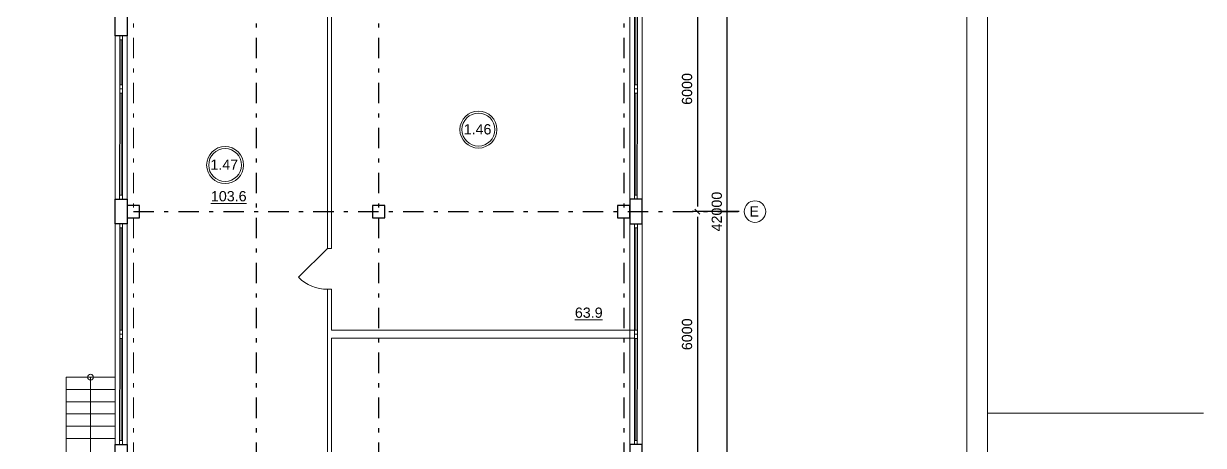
# Model space of a CAD drawing. Header units: metres. Extents: x -306 to 273, y -329 to 512.
# Drawn here: x 47.48 to 76.35, y 318.29 to 328.61 of the extents above; entities that cross this region are included whole.
import ezdxf
from ezdxf.enums import TextEntityAlignment as Align

# ---------------------------------------------------------------- set-up
doc = ezdxf.new("R2010")
doc.units = ezdxf.units.M
doc.header["$MEASUREMENT"] = 0
doc.linetypes.add('( Dashdot )', pattern=[1.001, 0.5, -0.25, 0.001, -0.25])
doc.layers.get('DEFPOINTS').update_dxf_attribs({"lineweight": 0})
doc.layers.add('Level 50', color=7, linetype='Continuous', lineweight=0)
doc.styles.add('Standard_0', font='arial.ttf')
doc.styles.add('Style-Arial', font='arial.ttf')
doc.dimstyles.get("Standard").update_dxf_attribs({"dimtxt": 0.00018, "dimasz": 0.00018, "dimexe": 0.0002, "dimexo": 0.0625, "dimgap": 9e-05, "dimtad": 0, "dimtih": 1, "dimtoh": 1, "dimdec": 4, "dimlfac": 1000, "dimzin": 0, "dimdsep": 46, "dimtxsty": 'Standard_0', "dimcen": 9e-05, "dimadec": 0, "dimazin": 0, "dimtfac": 1, "dimtdec": 4, "dimtofl": 0, "dimtmove": 0, "dimatfit": 0, "dimfxl": 0.01, "dimfxlon": 1, "dimtolj": 1, "dimtzin": 0, "dimarcsym": 0})

# ---------------------------------------------------------------- blocks, each defined once
blk = doc.blocks.new('*U1656')
at = {"color": 7, "linetype": 'Continuous', "lineweight": 0}
blk.add_line((1.25, 0), (-1.25, 0), dxfattribs=at)
at = {"color": 7, "linetype": 'Continuous', "lineweight": 13, "flags": 128}
for points in [[(-1.35, 0.035), (-1.25, 0.035), (-1.25, -0.035), (-1.35, -0.035), (-1.35, 0.035)], [(1.25, 0.035), (1.35, 0.035), (1.35, -0.035), (1.25, -0.035), (1.25, 0.035)]]:
    blk.add_lwpolyline(points, close=True, dxfattribs=at)
at = {"color": 7, "linetype": 'Continuous', "lineweight": 0, "flags": 128}
blk.add_lwpolyline([(-1.25, 0.035), (1.25, 0.035), (1.25, -0.035), (-1.25, -0.035), (-1.25, 0.035)], close=True, dxfattribs=at)
blk = doc.blocks.new('*U1657')
at = {"color": 7, "linetype": 'Continuous', "lineweight": 0}
blk.add_line((1.25, 0.001), (-1.25, -0.001), dxfattribs=at)
at = {"color": 7, "linetype": 'Continuous', "lineweight": 13, "flags": 128}
for points in [[(-1.35, 0.034), (-1.25, 0.034), (-1.25, -0.036), (-1.35, -0.036), (-1.35, 0.034)], [(1.25, 0.036), (1.35, 0.036), (1.35, -0.034), (1.25, -0.034), (1.25, 0.036)]]:
    blk.add_lwpolyline(points, close=True, dxfattribs=at)
at = {"color": 7, "linetype": 'Continuous', "lineweight": 0, "flags": 128}
blk.add_lwpolyline([(-1.25, 0.034), (1.25, 0.036), (1.25, -0.034), (-1.25, -0.036), (-1.25, 0.034)], close=True, dxfattribs=at)
blk = doc.blocks.new('*U1698')
at = {"color": 7, "linetype": 'Continuous', "lineweight": 13}
for radius in [0.452, 0.402]:
    blk.add_circle((0, 0), radius, dxfattribs=at)
at = {"color": 7, "linetype": 'Continuous', "lineweight": 13, "style": 'Style-Arial'}
blk.add_text('1.46', height=0.25, dxfattribs=at).set_placement((-0.361, 0.133), align=Align.TOP_LEFT)
blk = doc.blocks.new('*U1700')
at = {"color": 7, "linetype": 'Continuous', "lineweight": 13}
for radius in [0.452, 0.402]:
    blk.add_circle((0, 0), radius, dxfattribs=at)
at = {"color": 7, "linetype": 'Continuous', "lineweight": 13, "style": 'Style-Arial'}
blk.add_text('1.47', height=0.25, dxfattribs=at).set_placement((-0.361, 0.133), align=Align.TOP_LEFT)
blk = doc.blocks.new('*U1662')
at = {"color": 7, "linetype": 'Continuous', "lineweight": 0}
blk.add_line((47.337, 0), (42.05, 0), dxfattribs=at)
at = {"color": 7, "linetype": 'Continuous', "lineweight": 0, "flags": 128}
blk.add_lwpolyline([(42.05, 29.7), (42.05, -29.7), (-42.05, -29.7), (-42.05, 29.7), (42.05, 29.7)], close=True, dxfattribs=at)
at = {"layer": 'Level 50', "color": 7, "linetype": 'Continuous', "lineweight": 13}
blk.add_line((41.55, 29.2), (41.55, -29.2), dxfattribs=at)
blk = doc.blocks.new('_Oblique-1')
at = {"color": 0, "linetype": 'ByBlock', "lineweight": -2}
blk.add_line((0.5, 0.5), (-0.5, -0.5), dxfattribs=at)
blk = doc.blocks.new('*D2578')
at = {"color": 0, "linetype": 'Continuous', "lineweight": -2, "transparency": 16777216}
for p, q in [((64.99, 345.009), (64.571, 345.009)), ((64.696, 303.134), (64.696, 344.884)), ((64.99, 303.009), (64.571, 303.009))]:
    blk.add_line(p, q, dxfattribs=at)
at = {"layer": 'DEFPOINTS', "color": 0, "linetype": 'Continuous', "lineweight": 0, "transparency": 16777216}
for p in [(64.696, 345.009), (65.115, 345.009), (65.115, 303.009)]:
    blk.add_point(p, dxfattribs=at)
at = {"color": 0, "linetype": 'Continuous', "lineweight": -2, "transparency": 16777216, "xscale": 0.125, "yscale": 0.125, "zscale": 0.125}
for p, rotation in [((64.696, 345.009), 90), ((64.696, 303.009), 270)]:
    blk.add_blockref('_Oblique-1', p, dxfattribs=dict(at, rotation=rotation))
at = {"color": 0, "linetype": 'Continuous', "lineweight": 0, "transparency": 16777216, "insert": (64.444, 324.009), "char_height": 0.25, "attachment_point": 5, "rotation": 90, "style": 'Style-Arial'}
blk.add_mtext('\\A1;42000', dxfattribs=at)
blk = doc.blocks.new('*U2064')
at = {"color": 7, "linetype": 'Continuous', "lineweight": 13}
blk.add_line((0.354, 0.5), (-0.354, -0.207), dxfattribs=at)
at = {"color": 7, "linetype": 'Continuous', "lineweight": 0}
blk.add_arc((0.354, 0.5), 1, 225, 270, dxfattribs=at)
blk = doc.blocks.new('*D2323')
at = {"color": 0, "linetype": 'Continuous', "lineweight": -2, "transparency": 16777216}
for p, q in [((64.99, 330.009), (63.844, 330.009)), ((63.969, 329.884), (63.969, 324.134)), ((64.99, 324.009), (63.844, 324.009))]:
    blk.add_line(p, q, dxfattribs=at)
at = {"layer": 'DEFPOINTS', "color": 0, "linetype": 'Continuous', "lineweight": 0, "transparency": 16777216}
for p in [(65.115, 330.009), (63.969, 324.009), (65.115, 324.009)]:
    blk.add_point(p, dxfattribs=at)
at = {"color": 0, "linetype": 'Continuous', "lineweight": -2, "transparency": 16777216, "xscale": 0.125, "yscale": 0.125, "zscale": 0.125}
for p, rotation in [((63.969, 330.009), 90), ((63.969, 324.009), 270)]:
    blk.add_blockref('_Oblique-1', p, dxfattribs=dict(at, rotation=rotation))
at = {"color": 0, "linetype": 'Continuous', "lineweight": 0, "transparency": 16777216, "insert": (63.716, 327.009), "char_height": 0.25, "attachment_point": 5, "rotation": 90, "style": 'Style-Arial'}
blk.add_mtext('\\A1;6000', dxfattribs=at)
blk = doc.blocks.new('*D2324')
at = {"color": 0, "linetype": 'Continuous', "lineweight": -2, "transparency": 16777216}
for p, q in [((64.99, 324.009), (63.844, 324.009)), ((63.969, 323.884), (63.969, 318.134)), ((64.99, 318.009), (63.844, 318.009))]:
    blk.add_line(p, q, dxfattribs=at)
at = {"layer": 'DEFPOINTS', "color": 0, "linetype": 'Continuous', "lineweight": 0, "transparency": 16777216}
for p in [(65.115, 324.009), (63.969, 318.009), (65.115, 318.009)]:
    blk.add_point(p, dxfattribs=at)
at = {"color": 0, "linetype": 'Continuous', "lineweight": -2, "transparency": 16777216, "xscale": 0.125, "yscale": 0.125, "zscale": 0.125}
for p, rotation in [((63.969, 324.009), 90), ((63.969, 318.009), 270)]:
    blk.add_blockref('_Oblique-1', p, dxfattribs=dict(at, rotation=rotation))
at = {"color": 0, "linetype": 'Continuous', "lineweight": 0, "transparency": 16777216, "insert": (63.716, 321.009), "char_height": 0.25, "attachment_point": 5, "rotation": 90, "style": 'Style-Arial'}
blk.add_mtext('\\A1;6000', dxfattribs=at)

msp = doc.modelspace()

# ---------------------------------------------------------------- linework, layer by layer
at = {"color": 1, "linetype": '( Dashdot )', "lineweight": 0}
msp.add_line((50.16618452, 346.95949373), (50.16618452, 298.43607877), dxfattribs=at)
at = {"color": 1, "linetype": '( Dashdot )'}
for p, q in [((53.16618452, 346.95949373), (53.16618452, 298.43607877)), ((56.16618452, 346.95949373), (56.16618452, 298.43607877)), ((62.16618452, 346.95949373), (62.16618452, 298.43607877)), ((50.16618452, 324.00949373), (65.11459661, 324.00949373))]:
    msp.add_line(p, q, dxfattribs=at)
at = {"color": 7, "linetype": 'Continuous', "lineweight": 13}
for p, q in [((54.91459661, 331.10949373), (54.91459661, 323.10949373)), ((55.01459661, 329.90949373), (55.01459661, 323.10949373)), ((55.01459661, 323.10949373), (54.91459661, 323.10949373)), ((55.01459661, 322.10949373), (54.91459661, 322.10949373)), ((54.91459661, 322.10949373), (54.91459661, 314.10949373)), ((55.01459661, 322.10949373), (55.01459661, 321.10949373)), ((55.01459661, 321.10949373), (62.42959661, 321.10949373)), ((55.01459661, 320.90949373), (55.01459661, 314.10949373)), ((55.01459661, 320.90949373), (62.42959661, 320.90949373)), ((48.51459661, 319.95949373), (48.51459661, 315.45949373)), ((49.71459661, 319.95949373), (48.51459661, 319.95949373)), ((49.71459661, 319.95949373), (49.71459661, 317.85949373))]:
    msp.add_line(p, q, dxfattribs=at)
at = {"color": 7, "linetype": 'Continuous', "lineweight": 0}
for p, q in [((49.86459661, 328.20949373), (49.86459661, 327.10949373)), ((49.11459661, 319.95949373), (49.11459661, 317.85949373)), ((49.71459661, 319.65949373), (48.51459661, 319.65949373)), ((49.71459661, 319.35949373), (48.51459661, 319.35949373)), ((49.71459661, 319.05949373), (48.51459661, 319.05949373)), ((49.71459661, 318.75949373), (48.51459661, 318.75949373)), ((49.71459661, 318.45949373), (48.51459661, 318.45949373))]:
    msp.add_line(p, q, dxfattribs=at)
at = {"color": 7, "linetype": 'Continuous', "lineweight": 0, "flags": 128}
for points in [[(62.61459661, 324.30949373), (62.61459661, 329.70949373), (62.31459661, 329.70949373), (62.31459661, 324.30949373), (62.61459661, 324.30949373)], [(50.01459661, 324.30949373), (50.01459661, 328.30949373), (49.71459661, 328.30949373), (49.71459661, 324.30949373), (50.01459661, 324.30949373)], [(49.89959661, 327.10949373), (49.89959661, 328.20949373), (49.82959661, 328.20949373), (49.82959661, 327.10949373), (49.89959661, 327.10949373)], [(50.01459661, 318.30949373), (50.01459661, 323.70949373), (49.71459661, 323.70949373), (49.71459661, 318.30949373), (50.01459661, 318.30949373)], [(62.61459661, 318.30949373), (62.61459661, 323.70949373), (62.31459661, 323.70949373), (62.31459661, 318.30949373), (62.61459661, 318.30949373)]]:
    msp.add_lwpolyline(points, close=True, dxfattribs=at)
at = {"color": 7, "linetype": 'Continuous', "lineweight": 30, "flags": 128}
for points in [[(49.71459661, 328.80949373), (50.01459661, 328.80949373), (50.01459661, 328.30949373), (49.71459661, 328.30949373), (49.71459661, 328.80949373)], [(49.71459661, 323.70949373), (49.71459661, 324.30949373), (50.01459661, 324.30949373), (50.01459661, 323.70949373), (49.71459661, 323.70949373)], [(62.61459661, 323.70949373), (62.61459661, 324.30949373), (62.31459661, 324.30949373), (62.31459661, 323.70949373), (62.61459661, 323.70949373)], [(50.01459661, 324.15949373), (50.01459661, 323.85949373), (50.31459661, 323.85949373), (50.31459661, 324.15949373), (50.01459661, 324.15949373)], [(56.01459661, 324.15949373), (56.01459661, 323.85949373), (56.31459661, 323.85949373), (56.31459661, 324.15949373), (56.01459661, 324.15949373)], [(62.01459661, 324.15949373), (62.01459661, 323.85949373), (62.31459661, 323.85949373), (62.31459661, 324.15949373), (62.01459661, 324.15949373)], [(49.71459661, 317.70949373), (49.71459661, 318.30949373), (50.01459661, 318.30949373), (50.01459661, 317.70949373), (49.71459661, 317.70949373)], [(62.61459661, 317.70949373), (62.61459661, 318.30949373), (62.31459661, 318.30949373), (62.31459661, 317.70949373), (62.61459661, 317.70949373)]]:
    msp.add_lwpolyline(points, close=True, dxfattribs=at)
at = {"color": 7, "linetype": 'Continuous', "lineweight": 13, "flags": 128}
for points in [[(49.89959661, 328.20949373), (49.89959661, 328.30949373), (49.82959661, 328.30949373), (49.82959661, 328.20949373), (49.89959661, 328.20949373)], [(49.89959661, 327.00949373), (49.89959661, 327.10949373), (49.82959661, 327.10949373), (49.82959661, 327.00949373), (49.89959661, 327.00949373)]]:
    msp.add_lwpolyline(points, close=True, dxfattribs=at)
at = {"color": 7, "linetype": 'Continuous', "lineweight": 13}
msp.add_circle((65.37795205, 324.00949373), 0.26335544, dxfattribs=at)
at = {"color": 7, "linetype": 'Continuous', "lineweight": 0}
msp.add_circle((49.11459661, 319.95949373), 0.07327717, dxfattribs=at)

# ---------------------------------------------------------------- block references
at = {"color": 7, "linetype": 'Continuous', "lineweight": 13, "extrusion": (0, 0, -1), "rotation": 90}
for name, p in [('*U1656', (-62.46463756, 328.35944712)), ('*U1657', (-49.86353756, 325.65944712)), ('*U1657', (-62.46353756, 325.65944712)), ('*U1656', (-49.86463756, 322.35944712)), ('*U1656', (-62.46463756, 322.35944712)), ('*U1657', (-49.86353756, 319.65944712)), ('*U1657', (-62.46353756, 319.65944712))]:
    msp.add_blockref(name, p, dxfattribs=at)
at = {"color": 7, "linetype": 'Continuous', "lineweight": 13}
for name, p in [('*U1698', (58.60876576, 326.01417809)), ('*U1700', (52.40903101, 325.14818883)), ('*U2064', (54.561, 322.60951633))]:
    msp.add_blockref(name, p, dxfattribs=at)
at = {"layer": 'Level 50', "color": 7, "linetype": 'Continuous', "lineweight": 13}
msp.add_blockref('*U1662', (29.01617257, 319.08055446), dxfattribs=at)

# ---------------------------------------------------------------- texts
at = {"color": 7, "linetype": 'Continuous', "lineweight": 13, "style": 'Style-Arial'}
for s, p in [('%%u103.6%%U', (52.06111357, 324.51098795)), ('%%u63.9%%U', (60.97020928, 321.66197856))]:
    msp.add_text(s, height=0.25, dxfattribs=at).set_placement(p, align=Align.TOP_LEFT)
at = {"color": 7, "linetype": 'Continuous', "lineweight": 30, "style": 'Style-Arial'}
msp.add_text('Е', height=0.25, dxfattribs=at).set_placement((65.24386054, 324.13875636), align=Align.TOP_LEFT)

# ---------------------------------------------------------------- dimensions: what is measured, and where the dimension line sits
at = {"color": 5, "linetype": 'Continuous', "lineweight": 0}
for base, p1, p2, angle, picture, middle in [((64.69642173, 345.00949373), (65.11459661, 303.00949373), (65.11459661, 345.00949373), 90, '*D2578', (64.44377848, 324.00949373)), ((63.96902342, 324.00949373), (65.11459661, 330.00949373), (65.11459661, 324.00949373), 270, '*D2323', (63.71638017, 327.00949373)), ((63.96902342, 318.00949373), (65.11459661, 324.00949373), (65.11459661, 318.00949373), 270, '*D2324', (63.71638017, 321.00949373))]:
    dim = msp.add_linear_dim(base=base, p1=p1, p2=p2, angle=angle, dimstyle='Standard', override={"dimtxt": 0.25, "dimasz": 0.125, "dimexe": 0.125, "dimexo": 0.125, "dimgap": 0.125, "dimtad": 1, "dimtih": 0, "dimtoh": 0, "dimzin": 11, "dimtxsty": 'Style-Arial', "dimblk": '_Oblique-1', "dimfxlon": 0, "dimfrac": 2, "dimtzin": 11}, dxfattribs=at)
    dim.commit()
    dim.dimension.update_dxf_attribs({"geometry": picture, "text_midpoint": middle})

doc.saveas('drawing.dxf')
